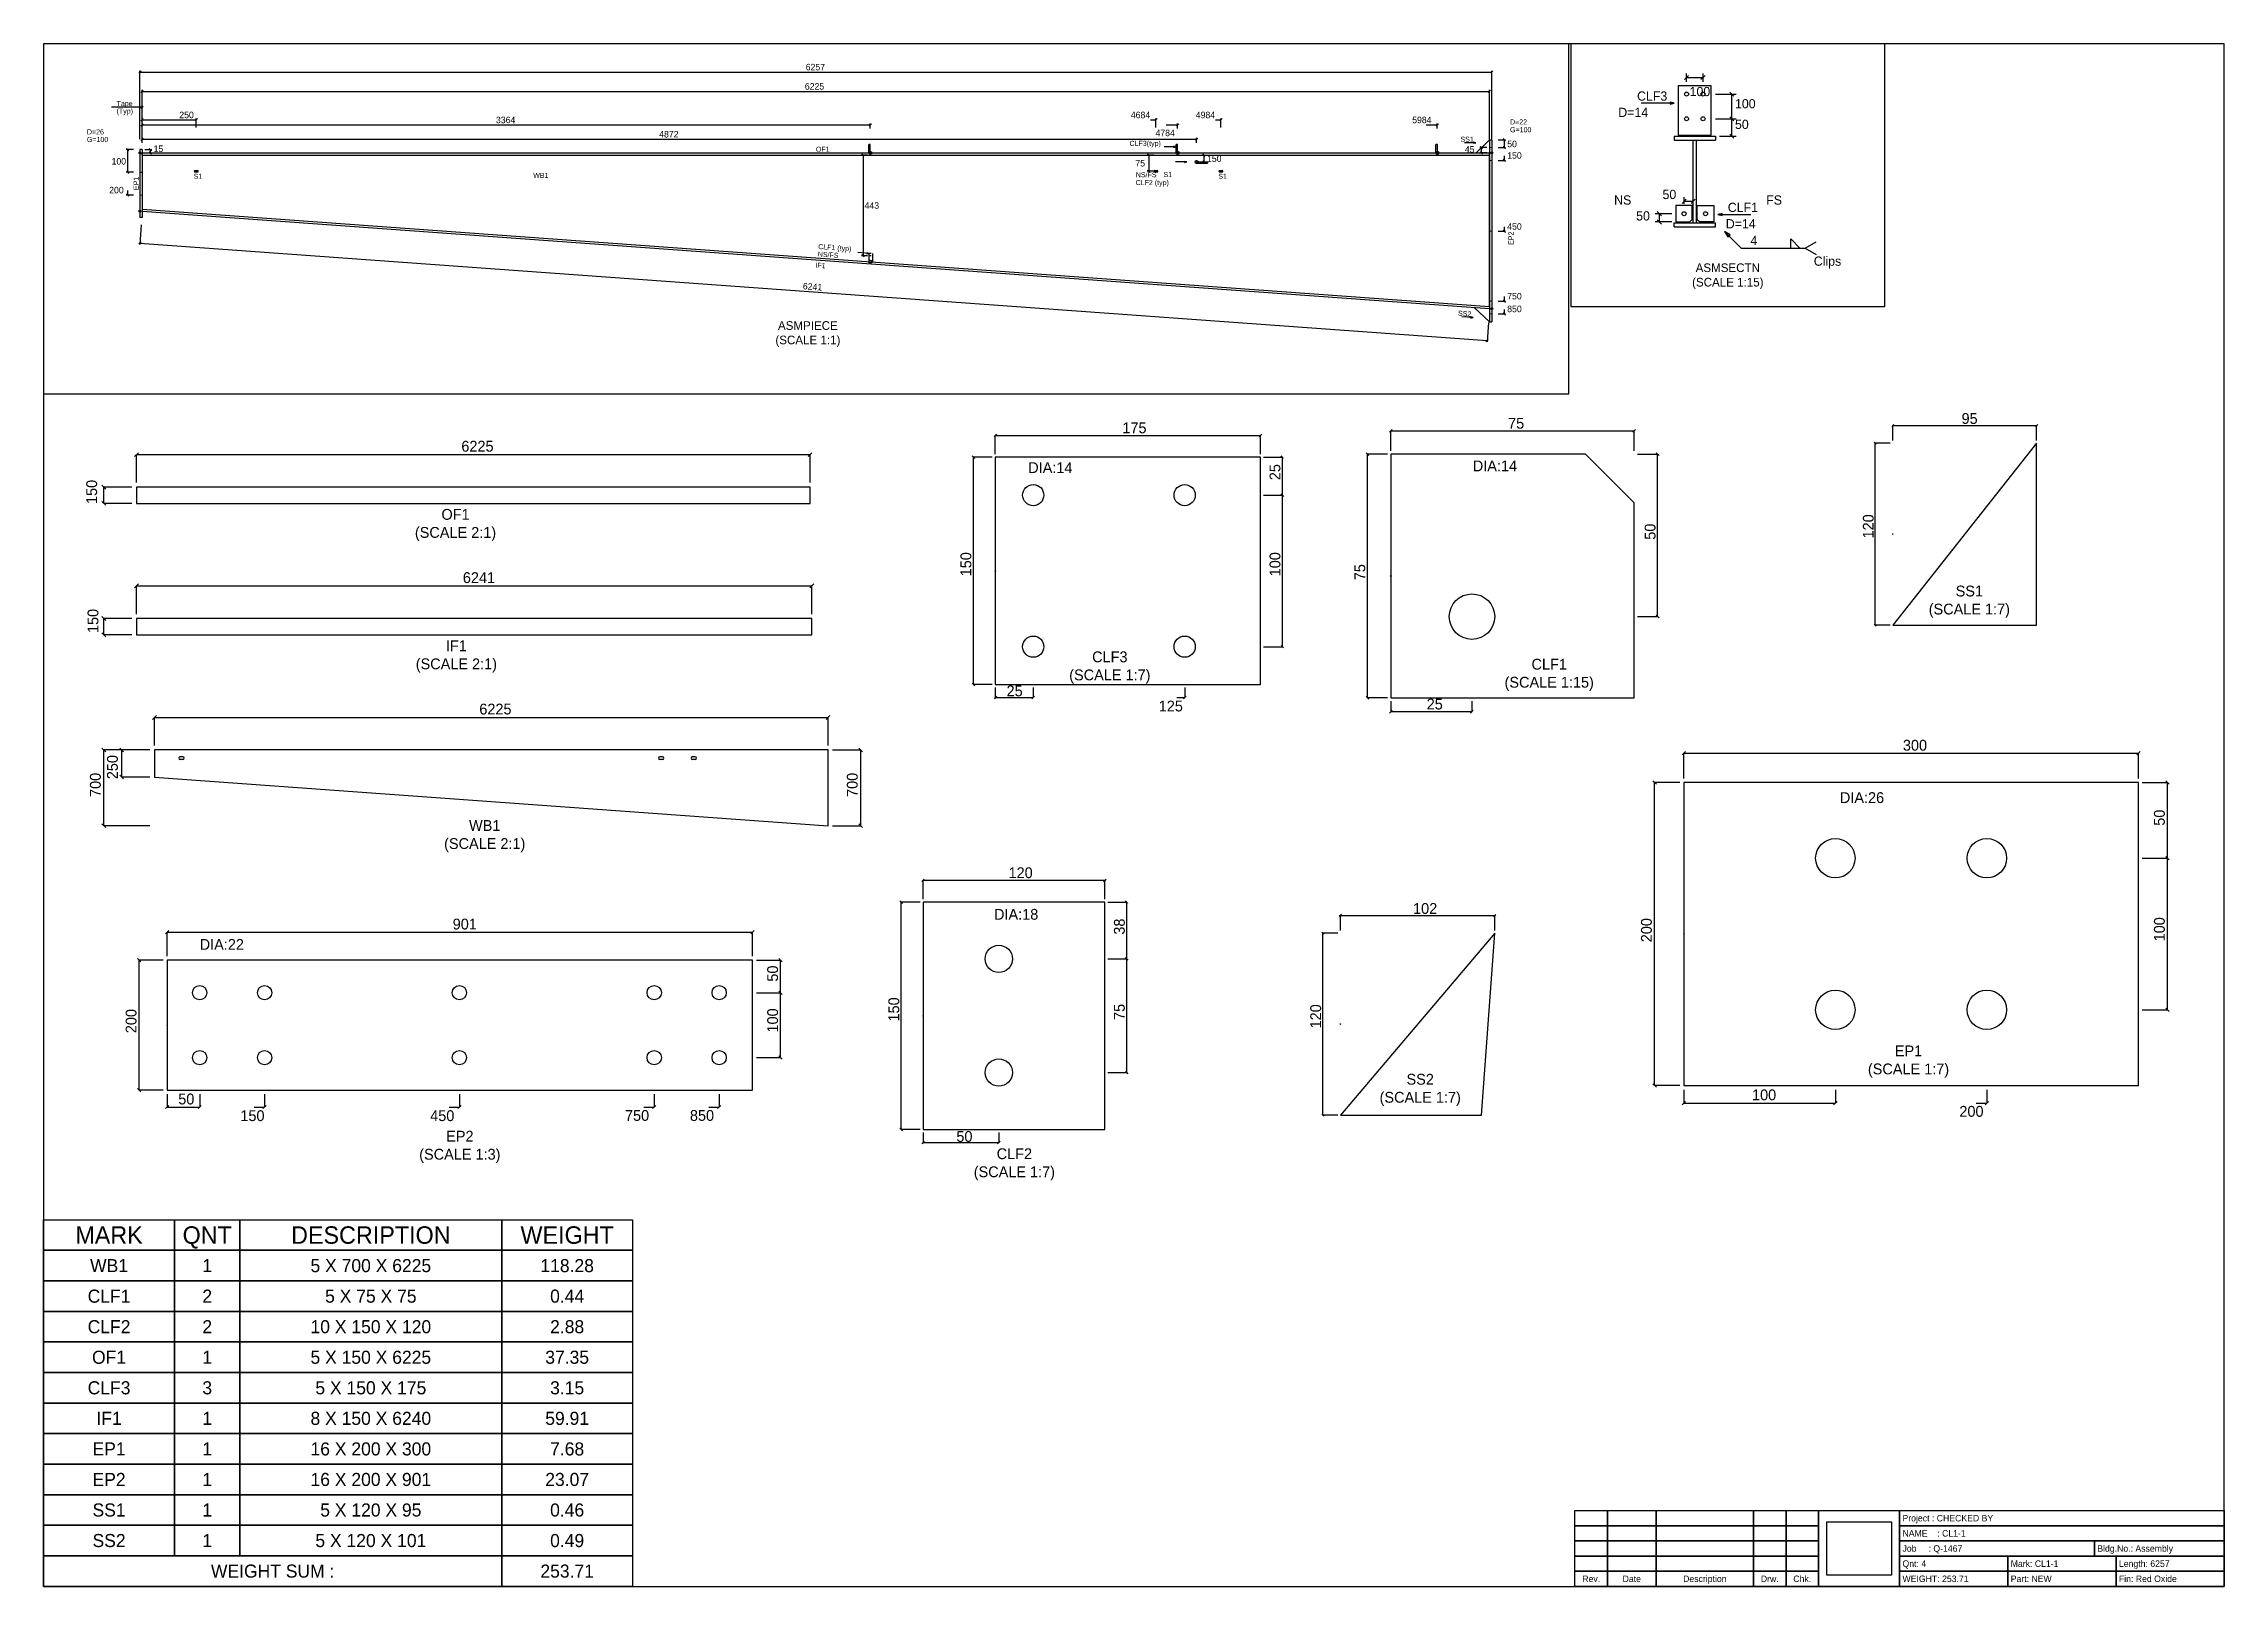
# Model space of a CAD drawing. Header units: metres. Extents: x 0 to 10075, y 0 to 7125.
import ezdxf
from ezdxf.enums import TextEntityAlignment as Align

# ---------------------------------------------------------------- set-up
doc = ezdxf.new("R2010")
doc.units = ezdxf.units.M
doc.linetypes.add('CONTIN', pattern=[0])
doc.linetypes.add('DASHED', pattern=[0])
for name, color, linetype in [('1', 7, 'CONTIN'), ('11', 7, 'CONTIN'), ('12', 3, 'CONTIN'), ('13', 3, 'CONTIN'), ('15', 6, 'CONTIN'), ('2', 7, 'CONTIN'), ('21', 7, 'CONTIN'), ('3', 1, 'CONTIN'), ('4', 1, 'CONTIN'), ('5', 7, 'CONTIN'), ('6', 6, 'CONTIN'), ('7', 3, 'DASHED'), ('9', 7, 'CONTIN')]:
    doc.layers.add(name, color=color, linetype=linetype)
doc.styles.add('SIMPLEX', font='txt')
picture_1 = doc.add_image_def('image1.png', size_in_pixel=(229, 276))

# ---------------------------------------------------------------- blocks, each defined once
blk = doc.blocks.new('PART_TABLE_BLOCK')
for points in [[(0, 840), (300, 840), (300, 770), (0, 770)], [(300, 840), (450, 840), (450, 770), (300, 770)], [(450, 840), (1050, 840), (1050, 770), (450, 770)], [(1050, 840), (1350, 840), (1350, 770), (1050, 770)], [(0, 770), (300, 770), (300, 700), (0, 700)], [(300, 770), (450, 770), (450, 700), (300, 700)], [(450, 770), (1050, 770), (1050, 700), (450, 700)], [(1050, 770), (1350, 770), (1350, 700), (1050, 700)], [(0, 700), (300, 700), (300, 630), (0, 630)], [(300, 700), (450, 700), (450, 630), (300, 630)], [(450, 700), (1050, 700), (1050, 630), (450, 630)], [(1050, 700), (1350, 700), (1350, 630), (1050, 630)], [(0, 630), (300, 630), (300, 560), (0, 560)], [(300, 630), (450, 630), (450, 560), (300, 560)], [(450, 630), (1050, 630), (1050, 560), (450, 560)], [(1050, 630), (1350, 630), (1350, 560), (1050, 560)], [(0, 560), (300, 560), (300, 490), (0, 490)], [(300, 560), (450, 560), (450, 490), (300, 490)], [(450, 560), (1050, 560), (1050, 490), (450, 490)], [(1050, 560), (1350, 560), (1350, 490), (1050, 490)], [(0, 490), (300, 490), (300, 420), (0, 420)], [(300, 490), (450, 490), (450, 420), (300, 420)], [(450, 490), (1050, 490), (1050, 420), (450, 420)], [(1050, 490), (1350, 490), (1350, 420), (1050, 420)], [(0, 420), (300, 420), (300, 350), (0, 350)], [(300, 420), (450, 420), (450, 350), (300, 350)], [(450, 420), (1050, 420), (1050, 350), (450, 350)], [(1050, 420), (1350, 420), (1350, 350), (1050, 350)], [(0, 350), (300, 350), (300, 280), (0, 280)], [(300, 350), (450, 350), (450, 280), (300, 280)], [(450, 350), (1050, 350), (1050, 280), (450, 280)], [(1050, 350), (1350, 350), (1350, 280), (1050, 280)], [(0, 280), (300, 280), (300, 210), (0, 210)], [(300, 280), (450, 280), (450, 210), (300, 210)], [(450, 280), (1050, 280), (1050, 210), (450, 210)], [(1050, 280), (1350, 280), (1350, 210), (1050, 210)], [(0, 210), (300, 210), (300, 140), (0, 140)], [(300, 210), (450, 210), (450, 140), (300, 140)], [(450, 210), (1050, 210), (1050, 140), (450, 140)], [(1050, 210), (1350, 210), (1350, 140), (1050, 140)], [(0, 140), (300, 140), (300, 70), (0, 70)], [(300, 140), (450, 140), (450, 70), (300, 70)], [(450, 140), (1050, 140), (1050, 70), (450, 70)], [(1050, 140), (1350, 140), (1350, 70), (1050, 70)], [(0, 70), (1050, 70), (1050, 0), (0, 0)], [(1050, 70), (1350, 70), (1350, 0), (1050, 0)]]:
    blk.add_lwpolyline(points, close=True)
for s, height, p in [('MARK', 40, (150, 805)), ('QNT', 40, (375, 805)), ('DESCRIPTION', 40, (750, 805)), ('WEIGHT', 40, (1200, 805)), ('WB1', 30, (150, 735)), ('1', 30, (375, 735)), ('5 X 700 X 6225', 30, (750, 735)), ('118.28', 30, (1200, 735)), ('CLF1', 30, (150, 665)), ('2', 30, (375, 665)), ('5 X 75 X 75', 30, (750, 665)), ('0.44', 30, (1200, 665)), ('CLF2', 30, (150, 595)), ('2', 30, (375, 595)), ('10 X 150 X 120', 30, (750, 595)), ('2.88', 30, (1200, 595)), ('OF1', 30, (150, 525)), ('1', 30, (375, 525)), ('5 X 150 X 6225', 30, (750, 525)), ('37.35', 30, (1200, 525)), ('CLF3', 30, (150, 455)), ('3', 30, (375, 455)), ('5 X 150 X 175', 30, (750, 455)), ('3.15', 30, (1200, 455)), ('IF1', 30, (150, 385)), ('1', 30, (375, 385)), ('8 X 150 X 6240', 30, (750, 385)), ('59.91', 30, (1200, 385)), ('EP1', 30, (150, 315)), ('1', 30, (375, 315)), ('16 X 200 X 300', 30, (750, 315)), ('7.68', 30, (1200, 315)), ('EP2', 30, (150, 245)), ('1', 30, (375, 245)), ('16 X 200 X 901', 30, (750, 245)), ('23.07', 30, (1200, 245)), ('SS1', 30, (150, 175)), ('1', 30, (375, 175)), ('5 X 120 X 95', 30, (750, 175)), ('0.46', 30, (1200, 175)), ('SS2', 30, (150, 105)), ('1', 30, (375, 105)), ('5 X 120 X 101', 30, (750, 105)), ('0.49', 30, (1200, 105)), ('WEIGHT SUM :', 30, (525, 35)), ('253.71', 30, (1200, 35))]:
    blk.add_text(s, height=height).set_placement(p, align=Align.MIDDLE_CENTER)
blk = doc.blocks.new('Title_Block')
for points in [[(-3000, 350), (-2850, 350), (-2850, 280), (-3000, 280)], [(-2850, 350), (-2625, 350), (-2625, 280), (-2850, 280)], [(-2625, 350), (-2175, 350), (-2175, 280), (-2625, 280)], [(-2175, 350), (-2025, 350), (-2025, 280), (-2175, 280)], [(-2025, 350), (-1875, 350), (-1875, 280), (-2025, 280)], [(-1875, 350), (-1500, 350), (-1500, 0), (-1875, 0)], [(-1500, 350), (0, 350), (0, 280), (-1500, 280)], [(-3000, 280), (-2850, 280), (-2850, 210), (-3000, 210)], [(-3000, 210), (-2850, 210), (-2850, 140), (-3000, 140)], [(-2850, 280), (-2625, 280), (-2625, 210), (-2850, 210)], [(-2850, 210), (-2625, 210), (-2625, 140), (-2850, 140)], [(-2625, 280), (-2175, 280), (-2175, 210), (-2625, 210)], [(-2625, 210), (-2175, 210), (-2175, 140), (-2625, 140)], [(-2175, 280), (-2025, 280), (-2025, 210), (-2175, 210)], [(-2175, 210), (-2025, 210), (-2025, 140), (-2175, 140)], [(-2025, 280), (-1875, 280), (-1875, 210), (-2025, 210)], [(-2025, 210), (-1875, 210), (-1875, 140), (-2025, 140)], [(-1500, 280), (0, 280), (0, 210), (-1500, 210)], [(-1500, 210), (-600, 210), (-600, 140), (-1500, 140)], [(-600, 210), (0, 210), (0, 140), (-600, 140)], [(-3000, 140), (-2850, 140), (-2850, 70), (-3000, 70)], [(-2850, 140), (-2625, 140), (-2625, 70), (-2850, 70)], [(-2625, 140), (-2175, 140), (-2175, 70), (-2625, 70)], [(-2175, 140), (-2025, 140), (-2025, 70), (-2175, 70)], [(-2025, 140), (-1875, 140), (-1875, 70), (-2025, 70)], [(-1500, 140), (-1000, 140), (-1000, 70), (-1500, 70)], [(-1000, 140), (-500, 140), (-500, 70), (-1000, 70)], [(-500, 140), (0, 140), (0, 70), (-500, 70)], [(-3000, 70), (-2850, 70), (-2850, 0), (-3000, 0)], [(-2850, 70), (-2625, 70), (-2625, 0), (-2850, 0)], [(-2625, 70), (-2175, 70), (-2175, 0), (-2625, 0)], [(-2175, 70), (-2025, 70), (-2025, 0), (-2175, 0)], [(-2025, 70), (-1875, 70), (-1875, 0), (-2025, 0)], [(-1500, 70), (-1000, 70), (-1000, 0), (-1500, 0)], [(-1000, 70), (-500, 70), (-500, 0), (-1000, 0)], [(-500, 70), (0, 70), (0, 0), (-500, 0)]]:
    blk.add_lwpolyline(points, close=True)
for s, p in [(' Project : CHECKED BY', (-1498, 315)), (' NAME    : CL1-1', (-1498, 245)), (' Job     : Q-1467', (-1498, 175)), (' Qnt: 4', (-1498, 105)), (' Mark: CL1-1', (-998, 105)), (' Bldg.No.: Assembly', (-598, 175)), (' Length: 6257', (-498, 105)), (' WEIGHT: 253.71', (-1498, 35)), (' Part: NEW', (-998, 35)), (' Fin: Red Oxide', (-498, 35))]:
    blk.add_text(s, height=30).set_placement(p, align=Align.MIDDLE_LEFT)
for s, p in [('Rev.', (-2925, 35)), ('Date', (-2737.5, 35)), ('Description', (-2400, 35)), ('Drw.', (-2100, 35)), ('Chk.', (-1950, 35))]:
    blk.add_text(s, height=30).set_placement(p, align=Align.MIDDLE_CENTER)
image = blk.add_image(picture_1, insert=(-1837.1, 52.5), size_in_units=(299.2, 245))
blk = doc.blocks.new('SLOTTD')
at = {"layer": '6'}
for p, q in [((-25.4, 12.7), (25.4, 12.7)), ((-25.4, -12.7), (25.4, -12.7))]:
    blk.add_line(p, q, dxfattribs=at)
for centre, start, end in [((-25.4, 0), 90, 270), ((25.4, 0), 270, 90)]:
    blk.add_arc(centre, 12.7, start, end, dxfattribs=at)
blk = doc.blocks.new('ARROW')
at = {"layer": '2'}
blk.add_line((-0.635, -0.635), (0.635, 0.635), dxfattribs=at)
blk = doc.blocks.new('FLGHOL')
at = {"layer": '6'}
blk.add_solid([(-6.35, 0), (6.35, 0), (-6.35, 25.4), (6.35, 25.4)], dxfattribs=at)
blk = doc.blocks.new('WEBCLP2')
at = {"layer": '13'}
for p, q in [((-12.7, 0), (-12.7, 203.2)), ((-12.7, 203.2), (12.7, 203.2)), ((-12.7, 0), (12.7, 0)), ((12.7, 0), (12.7, 203.2))]:
    blk.add_line(p, q, dxfattribs=at)
at = {"layer": '6'}
for points in [[(-12.7, 144.78), (12.7, 144.78), (-12.7, 160.02), (12.7, 160.02)], [(-12.7, 43.18), (12.7, 43.18), (-12.7, 58.42), (12.7, 58.42)]]:
    blk.add_solid(points, dxfattribs=at)
blk = doc.blocks.new('ARROWP')
for p, q in [((0, 0), (-1.27, 0.317)), ((-1.27, 0.317), (-1.27, -0.317)), ((-1.27, -0.317), (0, 0))]:
    blk.add_line(p, q)
blk = doc.blocks.new('GRTCLPB')
at = {"layer": '13'}
for p, q in [((-12.7, 0), (-12.7, 152.4)), ((-12.7, 152.4), (12.7, 152.4)), ((-12.7, 0), (12.7, 0)), ((12.7, 0), (12.7, 152.4))]:
    blk.add_line(p, q, dxfattribs=at)
at = {"layer": '6'}
for points in [[(-12.7, 119.38), (12.7, 119.38), (-12.7, 134.62), (12.7, 134.62)], [(-12.7, 68.58), (12.7, 68.58), (-12.7, 83.82), (12.7, 83.82)]]:
    blk.add_solid(points, dxfattribs=at)
blk = doc.blocks.new('BRCCLP')
at = {"layer": '1'}
blk.add_solid([(-12.7, 68.58), (12.7, 68.58), (-12.7, 83.82), (12.7, 83.82)], dxfattribs=at)
at = {"layer": '2'}
for p in [(-12.7, 101.6), (12.7, 0)]:
    blk.add_line(p, (12.7, 101.6), dxfattribs=at)
blk = doc.blocks.new('CIRCLE')
at = {"layer": '1'}
blk.add_circle((0, 0), 10.2, dxfattribs=at)
blk = doc.blocks.new('FLAT_ASMPIECE')
at = {"layer": '1'}
for p, q in [((455, 1103), (455, 1113)), ((455, 1113), (6680, 1113)), ((6680, 1103), (6680, 1113)), ((455, 1103), (455, 853)), ((455, 1103), (6680, 1103)), ((6680, 403), (6680, 1103)), ((456, 853), (455, 844)), ((455, 844), (6680, 394)), ((456, 853), (6680, 403)), ((3829, 648), (3829, 609)), ((6680, 403), (6680, 394))]:
    blk.add_line(p, q, dxfattribs=at)
at = {"layer": '12'}
for p, q in [((455, 1128), (445, 1128)), ((445, 1128), (445, 814)), ((455, 1128), (455, 814)), ((6680, 1173), (6691, 1173)), ((6680, 1173), (6680, 333)), ((6691, 1173), (6691, 333)), ((455, 814), (445, 814)), ((6680, 333), (6691, 333))]:
    blk.add_line(p, q, dxfattribs=at)
at = {"layer": '15'}
for centre in [(3819, 1113), (5239, 1113), (6439, 1113), (5327, 1071), (3819, 610)]:
    blk.add_circle(centre, 7.09, dxfattribs=at)
at = {"layer": '2'}
for p, q in [((445, 1176), (445, 1492)), ((445, 1486), (6691, 1486)), ((6691, 1176), (6691, 1492)), ((455, 1176), (455, 1404)), ((455, 1397), (6680, 1397)), ((6680, 1176), (6680, 1404)), ((455, 1230), (455, 1272)), ((455, 1266), (705, 1266)), ((455, 1226), (455, 1249)), ((455, 1242), (3819, 1242)), ((705, 1230), (705, 1272)), ((3819, 1226), (3819, 1249)), ((5114, 1266), (5139, 1266)), ((5139, 1230), (5139, 1272)), ((5187, 1242), (5239, 1242)), ((5239, 1226), (5239, 1249)), ((5414, 1266), (5439, 1266)), ((5439, 1230), (5439, 1272)), ((6387, 1242), (6439, 1242)), ((6439, 1226), (6439, 1249)), ((415, 1128), (381, 1128)), ((388, 1128), (388, 1023)), ((455, 1160), (455, 1182)), ((455, 1176), (5327, 1176)), ((468, 1128), (500, 1128)), ((468, 1113), (500, 1113)), ((493, 1128), (493, 1113)), ((5327, 1160), (5327, 1182)), ((6668, 1137), (6636, 1137)), ((6668, 1113), (6636, 1113)), ((6642, 1137), (6642, 1113)), ((6720, 1173), (6754, 1173)), ((6720, 1137), (6754, 1137)), ((6748, 1173), (6748, 1137)), ((415, 1023), (381, 1023)), ((3807, 1103), (3779, 1103)), ((3786, 1103), (3786, 638)), ((5127, 1103), (5099, 1103)), ((5127, 1028), (5099, 1028)), ((5106, 1103), (5106, 1028)), ((5339, 1103), (5367, 1103)), ((5339, 1071), (5367, 1071)), ((5361, 1103), (5361, 1071)), ((6720, 1078), (6754, 1078)), ((6748, 1099), (6748, 1078)), ((415, 918), (381, 918)), ((388, 939), (388, 918)), ((6720, 751), (6754, 751)), ((6748, 772), (6748, 751)), ((445, 696), (6669, 246)), ((3807, 638), (3779, 638)), ((6720, 428), (6754, 428)), ((6748, 449), (6748, 428)), ((6675, 330), (6669, 240)), ((6720, 369), (6754, 369)), ((6748, 390), (6748, 369))]:
    blk.add_line(p, q, dxfattribs=at)
at = {"layer": '3'}
for p, q in [((455, 1324), (313, 1324)), ((455, 1176), (455, 1387)), ((5230, 1141), (5177, 1141)), ((6617, 1160), (6564, 1160)), ((5282, 1071), (5230, 1071)), ((451, 780), (444, 690)), ((3814, 648), (3761, 652)), ((6605, 352), (6552, 355))]:
    blk.add_line(p, q, dxfattribs=at)
at = {"layer": '9'}
for p, q in [((6619, 1113), (6680, 1173)), ((6610, 399), (6680, 333))]:
    blk.add_line(p, q, dxfattribs=at)
at = {"layer": '1', "xscale": -0.249, "yscale": 0.249, "zscale": 0.249}
for p in [(3816, 1113), (5236, 1113), (6436, 1113)]:
    blk.add_blockref('GRTCLPB', p, dxfattribs=at)
at = {"layer": '1', "xscale": 0.249, "yscale": 0.249, "zscale": 0.249, "rotation": 270}
blk.add_blockref('WEBCLP2', (5327, 1068), dxfattribs=at)
at = {"layer": '15', "xscale": 0.415, "yscale": 0.415, "zscale": 0.415}
for p in [(445, 1113), (6691, 1113), (445, 844), (6691, 393)]:
    blk.add_blockref('CIRCLE', p, dxfattribs=at)
at = {"layer": '2', "xscale": 8.305, "yscale": 8.305, "zscale": 8.305}
for p, rotation in [((445, 1486), 180), ((455, 1397), 180), ((455, 1266), 180), ((455, 1242), 180), ((388, 1128), 90), ((455, 1176), 180), ((493, 1128), 90), ((493, 1113), 270), ((3786, 1103), 90), ((5106, 1103), 90), ((5361, 1103), 90), ((6642, 1137), 90), ((6642, 1113), 270), ((6748, 1173), 90), ((6748, 1137), 270), ((388, 1023), 270), ((5106, 1028), 270), ((5361, 1071), 270), ((6748, 1078), 270), ((388, 918), 270), ((6748, 751), 270), ((3786, 638), 270), ((6748, 428), 270), ((6748, 369), 270), ((6669, 246), 355.865)]:
    blk.add_blockref('ARROW', p, dxfattribs=dict(at, rotation=rotation))
for p in [(6691, 1486), (6680, 1397), (705, 1266), (3819, 1242), (5139, 1266), (5239, 1242), (5439, 1266), (6439, 1242), (5327, 1176)]:
    blk.add_blockref('ARROW', p, dxfattribs=at)
at = {"layer": '3', "xscale": 8.305, "yscale": 8.305, "zscale": 8.305}
for name, p in [('ARROW', (455, 1324)), ('ARROWP', (5230, 1141)), ('ARROWP', (6617, 1160)), ('ARROWP', (5282, 1071))]:
    blk.add_blockref(name, p, dxfattribs=at)
for name, p, rotation in [('ARROW', (445, 696), 175.865), ('ARROWP', (3814, 648), 355.865), ('ARROWP', (6605, 352), 355.865)]:
    blk.add_blockref(name, p, dxfattribs=dict(at, rotation=rotation))
at = {"layer": '6', "xscale": 0.374, "yscale": 0.415, "zscale": 0.415, "rotation": 270}
for p in [(6680, 1137), (445, 1023), (6680, 1078), (445, 918), (6680, 751), (6680, 428), (6680, 369)]:
    blk.add_blockref('FLGHOL', p, dxfattribs=at)
at = {"layer": '6', "xscale": 0.249, "yscale": 0.249, "zscale": 0.249}
for p in [(705, 1028), (5139, 1028), (5439, 1028)]:
    blk.add_blockref('SLOTTD', p, dxfattribs=at)
at = {"layer": '7', "xscale": -0.374, "yscale": 0.374, "zscale": 0.374}
blk.add_blockref('BRCCLP', (3819, 610), dxfattribs=at)
at = {"insert": (3531, 276), "char_height": 40, "attachment_point": 5}
blk.add_mtext('ASMPIECE\\P(SCALE 1:1)', dxfattribs=at)
at = {"layer": '11', "style": 'SIMPLEX'}
for s, p in [('6257', (3521, 1494)), ('6225', (3517, 1405)), ('250', (627, 1273)), ('3364', (2090, 1250)), ('4872', (2844, 1184)), ('4684', (5023, 1273)), ('4784', (5137, 1190)), ('4984', (5323, 1273)), ('5984', (6323, 1250)), ('15', (508, 1117)), ('45', (6566, 1114)), ('50', (6762, 1139)), ('150', (6762, 1086)), ('100', (314, 1059)), ('75', (5044, 1050)), ('150', (5375, 1071)), ('200', (303, 926)), ('443', (3793, 855)), ('450', (6762, 758)), ('750', (6762, 436)), ('850', (6762, 377))]:
    blk.add_text(s, height=30, dxfattribs=at).set_placement(p)
blk.add_text('6241', height=30, rotation=355.865, dxfattribs=at).set_placement((3507, 483))
at = {"layer": '21', "style": 'SIMPLEX'}
for s, p in [('D=26', (200, 1198)), ('G=100', (6775, 1208)), ('D=22', (6775, 1244)), ('G=100', (200, 1163))]:
    blk.add_text(s, height=23.6, dxfattribs=at).set_placement(p)
at = {"layer": '3', "style": 'SIMPLEX'}
for s, p in [('Tape', (337, 1329)), ('(Typ)', (337, 1294)), ('OF1', (3568, 1118)), ('CLF3(typ)', (5017, 1145)), ('SS1', (6546, 1164)), ('S1', (693, 993)), ('WB1', (2262, 997)), ('NS/FS', (5046, 1000)), ('S1', (5174, 1001)), ('S1', (5427, 993)), ('CLF2 (typ)', (5045, 964))]:
    blk.add_text(s, height=23.6, dxfattribs=at).set_placement(p)
for s, rotation, p in [('EP1', 90, (439, 941)), ('EP2', 90, (6791, 688)), ('IF1', 355.865, (3565, 583)), ('NS/FS', 355.865, (3576, 634)), ('CLF1 (typ)', 355.865, (3578, 669)), ('SS2', 355.865, (6534, 361))]:
    blk.add_text(s, height=23.6, rotation=rotation, dxfattribs=at).set_placement(p)
blk = doc.blocks.new('FLAT_ASMSECTN')
at = {"layer": '1'}
for p, q in [((477.365, 787.11), (667.865, 787.11)), ((477.365, 787.11), (477.365, 768.06)), ((477.365, 768.06), (667.865, 768.06)), ((564.995, 387.06), (564.995, 768.06)), ((580.235, 387.06), (580.235, 768.06)), ((667.865, 787.11), (667.865, 768.06)), ((477.365, 368.01), (477.365, 387.06)), ((477.365, 387.06), (667.865, 387.06)), ((477.365, 368.01), (667.865, 368.01)), ((667.865, 368.01), (667.865, 387.06))]:
    blk.add_line(p, q, dxfattribs=at)
at = {"layer": '13'}
for p, q in [((648.815, 1019.52), (496.415, 1019.52)), ((496.415, 1019.52), (496.415, 790.92)), ((648.815, 790.92), (648.815, 1019.52)), ((496.415, 790.92), (648.815, 790.92)), ((561.185, 467.07), (484.985, 467.07)), ((484.985, 467.07), (484.985, 390.87)), ((561.185, 402.3), (561.185, 467.07)), ((584.045, 467.07), (660.245, 467.07)), ((584.045, 402.3), (584.045, 467.07)), ((660.245, 467.07), (660.245, 390.87)), ((484.985, 390.87), (549.755, 390.87)), ((561.185, 402.3), (549.755, 390.87)), ((584.045, 402.3), (595.475, 390.87)), ((660.245, 390.87), (595.475, 390.87))]:
    blk.add_line(p, q, dxfattribs=at)
at = {"layer": '3'}
for p, q in [((534.515, 1038.57), (534.515, 1076.67)), ((534.515, 1057.62), (610.715, 1057.62)), ((610.715, 1038.57), (610.715, 1076.67)), ((477.365, 939.51), (324.965, 939.51)), ((667.865, 981.42), (763.115, 981.42)), ((744.065, 787.11), (744.065, 981.42)), ((667.865, 867.12), (763.115, 867.12)), ((686.915, 787.11), (763.115, 787.11)), ((523.085, 474.69), (523.085, 505.17)), ((564.995, 486.12), (564.995, 505.17)), ((465.935, 428.97), (389.735, 428.97)), ((408.785, 390.87), (408.785, 428.97)), ((523.085, 486.12), (564.995, 486.12)), ((679.295, 425.16), (831.695, 425.16)), ((465.935, 390.87), (389.735, 390.87))]:
    blk.add_line(p, q, dxfattribs=at)
at = {"layer": '4'}
for p, q in [((710.54, 346.68), (787.34, 269.865)), ((1015.64, 312.54), (1058.315, 269.865)), ((1015.64, 269.865), (1015.64, 312.54)), ((787.34, 269.865), (1068.98, 269.865)), ((1068.98, 269.865), (1081.79, 269.865)), ((1081.79, 269.865), (1132.985, 299.73)), ((1081.79, 269.865), (1132.985, 240))]:
    blk.add_line(p, q, dxfattribs=at)
at = {"layer": '1', "xscale": 15, "yscale": 15, "zscale": 15}
for p, rotation in [((534.515, 1057.62), 180), ((744.065, 981.42), 90), ((744.065, 867.12), 270), ((744.065, 867.12), 90), ((744.065, 787.11), 270), ((408.785, 428.97), 270), ((564.995, 486.12), 180), ((408.785, 390.87), 90)]:
    blk.add_blockref('ARROW', p, dxfattribs=dict(at, rotation=rotation))
at = {"layer": '1'}
for name, p, xscale, yscale, zscale in [('ARROW', (610.715, 1057.62), 15, 15, 15), ('CIRCLE', (534.515, 981.42), 0.9, 0.9, 0.9), ('CIRCLE', (610.715, 981.42), 0.9, 0.9, 0.9), ('CIRCLE', (534.515, 867.12), 0.9, 0.9, 0.9), ('CIRCLE', (610.715, 867.12), 0.9, 0.9, 0.9), ('ARROW', (523.085, 486.12), 15, 15, 15), ('CIRCLE', (523.085, 428.97), 0.9, 0.9, 0.9), ('CIRCLE', (622.145, 428.97), 0.9, 0.9, 0.9)]:
    blk.add_blockref(name, p, dxfattribs=dict(at, xscale=xscale, yscale=yscale, zscale=zscale))
at = {"layer": '3', "xscale": 15, "yscale": 15, "zscale": 15}
blk.add_blockref('ARROWP', (477.365, 939.51), dxfattribs=at)
at = {"layer": '3', "xscale": 15, "yscale": 15, "zscale": 15, "rotation": 180}
blk.add_blockref('ARROWP', (679.295, 425.16), dxfattribs=at)
at = {"layer": '4', "xscale": 22.5, "yscale": 22.5, "zscale": 22.5, "rotation": 135}
blk.add_blockref('ARROWP', (710.54, 346.68), dxfattribs=at)
at = {"insert": (725.172, 140), "char_height": 40, "attachment_point": 5}
blk.add_mtext('ASMSECTN\\P(SCALE 1:15)', dxfattribs=at)
at = {"layer": '1', "style": 'SIMPLEX'}
for s, p in [('CLF3', (305.915, 950.94)), ('CLF1', (725.015, 436.59))]:
    blk.add_text(s, height=42.675, dxfattribs=at).set_placement(p)
at = {"layer": '21', "style": 'SIMPLEX'}
for p in [(219.05, 875.505), (715.865, 361.155)]:
    blk.add_text('D=14', height=42.675, dxfattribs=at).set_placement(p)
at = {"layer": '3', "style": 'SIMPLEX'}
for s, p in [('100', (548.735, 971.84)), ('100', (758.285, 915.63)), ('50', (758.285, 820.38)), ('NS', (200, 470.88)), ('50', (423.515, 496.53)), ('FS', (902.555, 470.88)), ('50', (301.595, 397.47))]:
    blk.add_text(s, height=42.675, dxfattribs=at).set_placement(p)
at = {"layer": '4', "style": 'SIMPLEX'}
blk.add_text('Clips', height=42.675, dxfattribs=at).set_placement((1122.32, 188.535))
at = {"layer": '5', "style": 'SIMPLEX'}
blk.add_text('4', height=42.675, dxfattribs=at).set_placement((830.015, 284.085))
blk = doc.blocks.new('11')
at = {"layer": '3', "linetype": 'Continuous'}
for p, q in [((429, 5077), (429, 5002)), ((3541, 5077), (429, 5077)), ((3541, 5002), (3541, 5077)), ((429, 5002), (3541, 5002))]:
    blk.add_line(p, q, dxfattribs=at)
at = {"layer": '5', "linetype": 'Continuous'}
blk.add_line((429, 5039), (429, 5039), dxfattribs=at)
blk.add_line((429, 5039), (429, 5039), dxfattribs=at)
blk.add_circle((429, 5039), 0.05, dxfattribs=at)
at = {"layer": '6', "linetype": 'Continuous'}
for p, q in [((429, 5098), (429, 5227)), ((429, 5227), (3541, 5227)), ((3541, 5098), (3541, 5227)), ((408, 5077), (278, 5077)), ((278, 5002), (278, 5077)), ((408, 5002), (278, 5002))]:
    blk.add_line(p, q, dxfattribs=at)
at = {"layer": '6', "xscale": 13.8334515, "yscale": 13.8334515, "zscale": 27.666903}
for p, rotation in [((429, 5227), 180), ((278, 5077), 90), ((278, 5002), 270)]:
    blk.add_blockref('ARROW', p, dxfattribs=dict(at, rotation=rotation))
blk.add_blockref('ARROW', (3541, 5227), dxfattribs=at)
at = {"insert": (1903, 4902), "char_height": 50, "attachment_point": 5}
blk.add_mtext('OF1\\P(SCALE 2:1)', dxfattribs=at)
at = {"layer": '5'}
blk.add_text('ZERO', height=0.0075, dxfattribs=at).set_placement((429, 4999))
at = {"layer": '6'}
blk.add_text('6225', height=50, dxfattribs=at).set_placement((1930, 5241))
blk.add_text('150', height=50, rotation=90, dxfattribs=at).set_placement((247, 4999))
blk = doc.blocks.new('22')
at = {"layer": '3', "linetype": 'Continuous'}
for p, q in [((429, 4470), (429, 4395)), ((3549, 4470), (429, 4470)), ((3549, 4395), (3549, 4470)), ((429, 4395), (3549, 4395))]:
    blk.add_line(p, q, dxfattribs=at)
at = {"layer": '5', "linetype": 'Continuous'}
blk.add_line((429, 4432), (429, 4432), dxfattribs=at)
blk.add_line((429, 4432), (429, 4432), dxfattribs=at)
blk.add_circle((429, 4432), 0.05, dxfattribs=at)
at = {"layer": '6', "linetype": 'Continuous'}
for p, q in [((429, 4491), (429, 4621)), ((429, 4621), (3549, 4621)), ((3549, 4491), (3549, 4621)), ((408, 4470), (278, 4470)), ((278, 4395), (278, 4470)), ((408, 4395), (278, 4395))]:
    blk.add_line(p, q, dxfattribs=at)
at = {"layer": '6', "xscale": 13.8682615, "yscale": 13.8682615, "zscale": 27.736523}
for p, rotation in [((429, 4621), 180), ((278, 4470), 90), ((278, 4395), 270)]:
    blk.add_blockref('ARROW', p, dxfattribs=dict(at, rotation=rotation))
blk.add_blockref('ARROW', (3549, 4621), dxfattribs=at)
at = {"insert": (1907, 4295), "char_height": 50, "attachment_point": 5}
blk.add_mtext('IF1\\P(SCALE 2:1)', dxfattribs=at)
at = {"layer": '5'}
blk.add_text('ZERO', height=0.0075, dxfattribs=at).set_placement((429, 4392))
at = {"layer": '6'}
blk.add_text('6241', height=50, dxfattribs=at).set_placement((1937, 4634))
blk.add_text('150', height=50, rotation=90, dxfattribs=at).set_placement((253, 4403))
blk = doc.blocks.new('333')
at = {"layer": '3', "linetype": 'Continuous'}
for p, q in [((512, 3863), (512, 3738)), ((3624, 3863), (512, 3863)), ((3624, 3513), (3624, 3863)), ((512, 3738), (3624, 3513))]:
    blk.add_line(p, q, dxfattribs=at)
at = {"layer": '4', "linetype": 'Continuous'}
for p, q in [((643, 3831), (630, 3831)), ((2860, 3831), (2847, 3831)), ((3010, 3831), (2997, 3831)), ((643, 3819), (630, 3819)), ((2860, 3819), (2847, 3819)), ((3010, 3819), (2997, 3819))]:
    blk.add_line(p, q, dxfattribs=at)
for centre, start, end in [((630, 3825), 90, 270), ((643, 3825), 270, 90), ((2847, 3825), 90, 270), ((2860, 3825), 270, 90), ((2997, 3825), 90, 270), ((3010, 3825), 270, 90)]:
    blk.add_arc(centre, 6, start, end, dxfattribs=at)
at = {"layer": '5', "linetype": 'Continuous'}
blk.add_line((512, 3863), (512, 3863), dxfattribs=at)
blk.add_line((512, 3863), (512, 3863), dxfattribs=at)
blk.add_circle((512, 3863), 0.05, dxfattribs=at)
at = {"layer": '6', "linetype": 'Continuous'}
for p, q in [((512, 3884), (512, 4013)), ((512, 4013), (3624, 4013)), ((3624, 3884), (3624, 4013)), ((491, 3863), (278, 3863)), ((278, 3513), (278, 3863)), ((491, 3863), (361, 3863)), ((361, 3738), (361, 3863)), ((3645, 3863), (3775, 3863)), ((3775, 3513), (3775, 3863)), ((491, 3738), (361, 3738)), ((491, 3513), (278, 3513)), ((3645, 3513), (3775, 3513))]:
    blk.add_line(p, q, dxfattribs=at)
at = {"layer": '6', "xscale": 13.8334515, "yscale": 13.8334515, "zscale": 27.666903}
for p, rotation in [((512, 4013), 180), ((278, 3863), 90), ((361, 3863), 90), ((3775, 3863), 90), ((361, 3738), 270), ((278, 3513), 270), ((3775, 3513), 270)]:
    blk.add_blockref('ARROW', p, dxfattribs=dict(at, rotation=rotation))
blk.add_blockref('ARROW', (3624, 4013), dxfattribs=at)
at = {"insert": (2038, 3465), "char_height": 50, "attachment_point": 5}
blk.add_mtext('WB1\\P(SCALE 2:1)', dxfattribs=at)
at = {"layer": '5'}
blk.add_text('ZERO', height=0.0075, dxfattribs=at).set_placement((512, 3663))
at = {"layer": '6'}
blk.add_text('6225', height=50, dxfattribs=at).set_placement((2013, 4027))
for s, p in [('250', (343, 3728)), ('700', (264, 3646)), ('700', (3761, 3646))]:
    blk.add_text(s, height=50, rotation=90, dxfattribs=at).set_placement(p)
blk = doc.blocks.new('555')
at = {"layer": '3', "linetype": 'Continuous'}
for p, q in [((571, 2892), (571, 2292)), ((3275, 2892), (571, 2892)), ((3275, 2292), (3275, 2892)), ((571, 2292), (3275, 2292))]:
    blk.add_line(p, q, dxfattribs=at)
at = {"layer": '4', "linetype": 'Continuous'}
for centre in [(721, 2742), (1021, 2742), (1921, 2742), (2821, 2742), (3121, 2742), (721, 2442), (1021, 2442), (1921, 2442), (2821, 2442), (3121, 2442)]:
    blk.add_circle(centre, 33, dxfattribs=at)
at = {"layer": '5', "linetype": 'Continuous'}
for p in [(571, 2592), (571, 2591)]:
    blk.add_line(p, (571, 2592), dxfattribs=at)
blk.add_circle((571, 2592), 0.3, dxfattribs=at)
at = {"layer": '6', "linetype": 'Continuous'}
for p, q in [((571, 2910), (571, 3022)), ((571, 3022), (3275, 3022)), ((3275, 2910), (3275, 3022)), ((553, 2892), (440, 2892)), ((441, 2292), (441, 2892)), ((3293, 2892), (3405, 2892)), ((3405, 2742), (3405, 2892)), ((3293, 2742), (3405, 2742)), ((3293, 2742), (3405, 2742)), ((3405, 2442), (3405, 2742)), ((3293, 2442), (3405, 2442)), ((553, 2292), (440, 2292)), ((571, 2274), (571, 2213)), ((721, 2274), (721, 2213)), ((1021, 2274), (1021, 2213)), ((1921, 2274), (1921, 2213)), ((2821, 2274), (2821, 2213)), ((3121, 2274), (3121, 2213)), ((571, 2214), (721, 2214)), ((973, 2214), (1021, 2214)), ((1873, 2214), (1921, 2214)), ((2773, 2214), (2821, 2214)), ((3073, 2214), (3121, 2214))]:
    blk.add_line(p, q, dxfattribs=at)
at = {"layer": '6', "xscale": 12.015426, "yscale": 12.015426, "zscale": 4.005142}
for p, rotation in [((571, 3022), 180), ((441, 2892), 90), ((3405, 2892), 90), ((3405, 2742), 270), ((3405, 2742), 90), ((3405, 2442), 270), ((441, 2292), 270), ((571, 2214), 180)]:
    blk.add_blockref('ARROW', p, dxfattribs=dict(at, rotation=rotation))
for p in [(3275, 3022), (721, 2214), (1021, 2214), (1921, 2214), (2821, 2214), (3121, 2214)]:
    blk.add_blockref('ARROW', p, dxfattribs=at)
at = {"insert": (1923, 2030), "char_height": 50, "attachment_point": 5}
blk.add_mtext('EP2\\P(SCALE 1:3)', dxfattribs=at)
at = {"layer": '5'}
blk.add_text('ZERO', height=0.045, dxfattribs=at).set_placement((571, 2392))
at = {"layer": '6'}
for s, p in [('901', (1890, 3034)), ('DIA:22', (721, 2940)), ('50', (622, 2226)), ('150', (909, 2149)), ('450', (1786, 2149)), ('750', (2686, 2150)), ('850', (2986, 2150))]:
    blk.add_text(s, height=50, dxfattribs=at).set_placement(p)
for s, p in [('50', (3393, 2793)), ('200', (429, 2555)), ('100', (3393, 2558))]:
    blk.add_text(s, height=50, rotation=90, dxfattribs=at).set_placement(p)
blk = doc.blocks.new('6666')
at = {"layer": '3', "linetype": 'Continuous'}
for p, q in [((4063, 3160), (4063, 2110)), ((4903, 3160), (4063, 3160)), ((4903, 2110), (4903, 3160)), ((4063, 2110), (4903, 2110))]:
    blk.add_line(p, q, dxfattribs=at)
at = {"layer": '4', "linetype": 'Continuous'}
for centre in [(4413, 2898), (4413, 2373)]:
    blk.add_circle(centre, 63, dxfattribs=at)
at = {"layer": '5', "linetype": 'Continuous'}
for p, q in [((4063, 2634), (4063, 2636)), ((4063, 2635), (4064, 2635))]:
    blk.add_line(p, q, dxfattribs=at)
blk.add_circle((4063, 2635), 0.7, dxfattribs=at)
at = {"layer": '6', "linetype": 'Continuous'}
for p, q in [((4063, 3174), (4063, 3262)), ((4063, 3261), (4903, 3261)), ((4903, 3174), (4903, 3262)), ((4049, 3160), (3962, 3160)), ((3962, 2110), (3962, 3160)), ((4917, 3160), (5005, 3160)), ((5004, 2898), (5004, 3160)), ((4917, 2898), (5005, 2898)), ((4917, 2898), (5005, 2898)), ((5004, 2373), (5004, 2898)), ((4917, 2373), (5005, 2373)), ((4049, 2110), (3962, 2110)), ((4063, 2096), (4063, 2049)), ((4063, 2050), (4413, 2050)), ((4413, 2096), (4413, 2049))]:
    blk.add_line(p, q, dxfattribs=at)
at = {"layer": '6', "xscale": 9.333331, "yscale": 9.333331, "zscale": 1.333333}
for p, rotation in [((4063, 3261), 180), ((3962, 3160), 90), ((5004, 3160), 90), ((5004, 2898), 270), ((5004, 2898), 90), ((5004, 2373), 270), ((3962, 2110), 270), ((4063, 2050), 180)]:
    blk.add_blockref('ARROW', p, dxfattribs=dict(at, rotation=rotation))
for p in [(4903, 3261), (4413, 2050)]:
    blk.add_blockref('ARROW', p, dxfattribs=at)
at = {"insert": (4485, 1949), "char_height": 50, "attachment_point": 5}
blk.add_mtext('CLF2\\P(SCALE 1:7)', dxfattribs=at)
at = {"layer": '5'}
blk.add_text('ZERO', height=0.105, dxfattribs=at).set_placement((4063, 2435))
at = {"layer": '6'}
for s, p in [('120', (4458, 3271)), ('DIA:18', (4391, 3079)), ('50', (4217, 2053))]:
    blk.add_text(s, height=50, dxfattribs=at).set_placement(p)
for s, p in [('38', (4995, 3010)), ('150', (3953, 2609)), ('75', (4995, 2616))]:
    blk.add_text(s, height=50, rotation=90, dxfattribs=at).set_placement(p)
blk = doc.blocks.new('666666')
at = {"layer": '3', "linetype": 'Continuous'}
for p, q in [((6998, 2987), (6285, 2147)), ((6937, 2147), (6998, 2987)), ((6285, 2147), (6937, 2147))]:
    blk.add_line(p, q, dxfattribs=at)
at = {"layer": '5', "linetype": 'Continuous'}
for p, q in [((6284, 2567), (6285, 2567)), ((6285, 2567), (6285, 2568))]:
    blk.add_line(p, q, dxfattribs=at)
blk.add_circle((6285, 2567), 0.7, dxfattribs=at)
at = {"layer": '6', "linetype": 'Continuous'}
for p, q in [((6285, 2999), (6285, 3069)), ((6285, 3068), (6998, 3068)), ((6998, 2999), (6998, 3069)), ((6274, 2987), (6204, 2987)), ((6204, 2147), (6204, 2987)), ((6274, 2147), (6204, 2147))]:
    blk.add_line(p, q, dxfattribs=at)
at = {"layer": '6', "xscale": 7.466668999999999, "yscale": 7.466668999999999, "zscale": 1.066667}
for p, rotation in [((6285, 3068), 180), ((6204, 2987), 90), ((6204, 2147), 270)]:
    blk.add_blockref('ARROW', p, dxfattribs=dict(at, rotation=rotation))
blk.add_blockref('ARROW', (6998, 3068), dxfattribs=at)
at = {"insert": (6654, 2263), "char_height": 50, "attachment_point": 5}
blk.add_mtext('SS2\\P(SCALE 1:7)', dxfattribs=at)
at = {"layer": '5'}
blk.add_text('ZERO', height=0.105, dxfattribs=at).set_placement((6285, 2367))
at = {"layer": '6'}
blk.add_text('102', height=50, dxfattribs=at).set_placement((6621, 3076))
blk.add_text('120', height=50, rotation=90, dxfattribs=at).set_placement((6196, 2547))
blk = doc.blocks.new('9999')
at = {"layer": '3', "linetype": 'Continuous'}
for p, q in [((7578, 3713), (7578, 2313)), ((9678, 3713), (7578, 3713)), ((9678, 2313), (9678, 3713)), ((7578, 2313), (9678, 2313))]:
    blk.add_line(p, q, dxfattribs=at)
at = {"layer": '4', "linetype": 'Continuous'}
for centre in [(8278, 3363), (8978, 3363), (8278, 2663), (8978, 2663)]:
    blk.add_circle(centre, 91, dxfattribs=at)
at = {"layer": '5', "linetype": 'Continuous'}
for p in [(7577, 3013), (7578, 3012)]:
    blk.add_line(p, (7578, 3013), dxfattribs=at)
blk.add_circle((7578, 3013), 0.7, dxfattribs=at)
at = {"layer": '6', "linetype": 'Continuous'}
for p, q in [((7578, 3731), (7578, 3848)), ((7578, 3848), (9678, 3848)), ((9678, 3731), (9678, 3848)), ((7559, 3713), (7442, 3713)), ((7443, 2313), (7443, 3713)), ((9696, 3713), (9813, 3713)), ((9813, 3363), (9813, 3713)), ((9696, 3363), (9813, 3363)), ((9696, 3363), (9813, 3363)), ((9813, 2663), (9813, 3363)), ((9696, 2663), (9813, 2663)), ((7559, 2313), (7442, 2313)), ((7578, 2294), (7578, 2232)), ((7578, 2232), (8278, 2232)), ((8278, 2294), (8278, 2232)), ((8928, 2232), (8978, 2232)), ((8978, 2294), (8978, 2232))]:
    blk.add_line(p, q, dxfattribs=at)
at = {"layer": '6', "xscale": 12.444446, "yscale": 12.444446, "zscale": 1.777777999999999}
for p, rotation in [((7578, 3848), 180), ((7443, 3713), 90), ((9813, 3713), 90), ((9813, 3363), 270), ((9813, 3363), 90), ((9813, 2663), 270), ((7443, 2313), 270), ((7578, 2232), 180)]:
    blk.add_blockref('ARROW', p, dxfattribs=dict(at, rotation=rotation))
for p in [(9678, 3848), (8278, 2232), (8978, 2232)]:
    blk.add_blockref('ARROW', p, dxfattribs=at)
at = {"insert": (8616, 2424), "char_height": 50, "attachment_point": 5}
blk.add_mtext('EP1\\P(SCALE 1:7)', dxfattribs=at)
at = {"layer": '5'}
blk.add_text('ZERO', height=0.105, dxfattribs=at).set_placement((7578, 2813))
at = {"layer": '6'}
for s, p in [('300', (8590, 3860)), ('DIA:26', (8299, 3618)), ('100', (7893, 2245)), ('200', (8851, 2169))]:
    blk.add_text(s, height=50, dxfattribs=at).set_placement(p)
for s, p in [('50', (9800, 3513)), ('200', (7430, 2975)), ('100', (9800, 2979))]:
    blk.add_text(s, height=50, rotation=90, dxfattribs=at).set_placement(p)
blk = doc.blocks.new('8888888')
at = {"layer": '3', "linetype": 'Continuous'}
for p, q in [((9208, 5280), (8543, 4440)), ((9208, 4440), (9208, 5280)), ((8543, 4440), (9208, 4440))]:
    blk.add_line(p, q, dxfattribs=at)
at = {"layer": '5', "linetype": 'Continuous'}
for p, q in [((8542, 4860), (8544, 4860)), ((8543, 4860), (8543, 4861))]:
    blk.add_line(p, q, dxfattribs=at)
blk.add_circle((8543, 4860), 0.7, dxfattribs=at)
at = {"layer": '6', "linetype": 'Continuous'}
for p, q in [((8543, 5292), (8543, 5362)), ((8543, 5361), (9208, 5361)), ((9208, 5292), (9208, 5362)), ((8532, 5280), (8462, 5280)), ((8462, 4440), (8462, 5280)), ((8532, 4440), (8462, 4440))]:
    blk.add_line(p, q, dxfattribs=at)
at = {"layer": '6', "xscale": 7.466668999999999, "yscale": 7.466668999999999, "zscale": 1.066667}
for p, rotation in [((8543, 5361), 180), ((8462, 5280), 90), ((8462, 4440), 270)]:
    blk.add_blockref('ARROW', p, dxfattribs=dict(at, rotation=rotation))
blk.add_blockref('ARROW', (9208, 5361), dxfattribs=at)
at = {"insert": (8897, 4548), "char_height": 50, "attachment_point": 5}
blk.add_mtext('SS1\\P(SCALE 1:7)', dxfattribs=at)
at = {"layer": '5'}
blk.add_text('ZERO', height=0.105, dxfattribs=at).set_placement((8543, 4660))
at = {"layer": '6'}
blk.add_text('95', height=50, dxfattribs=at).set_placement((8861, 5369))
blk.add_text('120', height=50, rotation=90, dxfattribs=at).set_placement((8455, 4840))
blk = doc.blocks.new('66665')
at = {"layer": '3', "linetype": 'Continuous'}
for p, q in [((6224, 5229), (6224, 4104)), ((7124, 5229), (6224, 5229)), ((7349, 5004), (7124, 5229)), ((7349, 4104), (7349, 5004)), ((6224, 4104), (7349, 4104))]:
    blk.add_line(p, q, dxfattribs=at)
at = {"layer": '4', "linetype": 'Continuous'}
blk.add_circle((6599, 4479), 105, dxfattribs=at)
at = {"layer": '5', "linetype": 'Continuous'}
for p, q in [((6222, 4667), (6225, 4667)), ((6224, 4665), (6224, 4668))]:
    blk.add_line(p, q, dxfattribs=at)
blk.add_circle((6224, 4667), 1.5, dxfattribs=at)
at = {"layer": '6', "linetype": 'Continuous'}
for p, q in [((6224, 5244), (6224, 5338)), ((6224, 5337), (7349, 5337)), ((7349, 5244), (7349, 5338)), ((6209, 5229), (6115, 5229)), ((6116, 4104), (6116, 5229)), ((7364, 5229), (7458, 5229)), ((7457, 4479), (7457, 5229)), ((7364, 4479), (7458, 4479)), ((6209, 4104), (6115, 4104)), ((6224, 4089), (6224, 4039)), ((6224, 4040), (6599, 4040)), ((6599, 4089), (6599, 4039))]:
    blk.add_line(p, q, dxfattribs=at)
at = {"layer": '6', "xscale": 10.000005, "yscale": 10.000005, "zscale": 0.666667}
for p, rotation in [((6224, 5337), 180), ((6116, 5229), 90), ((7457, 5229), 90), ((7457, 4479), 270), ((6116, 4104), 270), ((6224, 4040), 180)]:
    blk.add_blockref('ARROW', p, dxfattribs=dict(at, rotation=rotation))
for p in [(7349, 5337), (6599, 4040)]:
    blk.add_blockref('ARROW', p, dxfattribs=at)
at = {"insert": (6956, 4210), "char_height": 50, "attachment_point": 5}
blk.add_mtext('CLF1\\P(SCALE 1:15)', dxfattribs=at)
at = {"layer": '5'}
blk.add_text('ZERO', height=0.225, dxfattribs=at).set_placement((6224, 4467))
at = {"layer": '6'}
for s, p in [('75', (6766, 5347)), ('DIA:14', (6603, 5150)), ('25', (6390, 4050))]:
    blk.add_text(s, height=50, dxfattribs=at).set_placement(p)
for s, p in [('50', (7447, 4834)), ('75', (6106, 4647))]:
    blk.add_text(s, height=50, rotation=90, dxfattribs=at).set_placement(p)
blk = doc.blocks.new('65656565')
at = {"layer": '3', "linetype": 'Continuous'}
for p, q in [((4397, 5215), (4397, 4165)), ((5622, 5215), (4397, 5215)), ((5622, 4165), (5622, 5215)), ((4397, 4165), (5622, 4165))]:
    blk.add_line(p, q, dxfattribs=at)
at = {"layer": '4', "linetype": 'Continuous'}
for centre in [(4572, 5040), (5272, 5040), (4572, 4340), (5272, 4340)]:
    blk.add_circle(centre, 49, dxfattribs=at)
at = {"layer": '5', "linetype": 'Continuous'}
for p, q in [((4396, 4690), (4398, 4690)), ((4397, 4690), (4397, 4691))]:
    blk.add_line(p, q, dxfattribs=at)
blk.add_circle((4397, 4690), 0.7, dxfattribs=at)
at = {"layer": '6', "linetype": 'Continuous'}
for p, q in [((4397, 5229), (4397, 5317)), ((4397, 5316), (5622, 5316)), ((5622, 5229), (5622, 5317)), ((4383, 5215), (4295, 5215)), ((4296, 4165), (4296, 5215)), ((5636, 5215), (5723, 5215)), ((5723, 5040), (5723, 5215)), ((5636, 5040), (5723, 5040)), ((5636, 5040), (5723, 5040)), ((5723, 4340), (5723, 5040)), ((5636, 4340), (5723, 4340)), ((4383, 4165), (4295, 4165)), ((4397, 4151), (4397, 4105)), ((4572, 4151), (4572, 4105)), ((5272, 4151), (5272, 4105)), ((4397, 4105), (4572, 4105)), ((5235, 4105), (5272, 4105))]:
    blk.add_line(p, q, dxfattribs=at)
at = {"layer": '6', "xscale": 9.333331, "yscale": 9.333331, "zscale": 1.333333}
for p, rotation in [((4397, 5316), 180), ((4296, 5215), 90), ((5723, 5215), 90), ((5723, 5040), 270), ((5723, 5040), 90), ((5723, 4340), 270), ((4296, 4165), 270), ((4397, 4105), 180)]:
    blk.add_blockref('ARROW', p, dxfattribs=dict(at, rotation=rotation))
for p in [(5622, 5316), (4572, 4105), (5272, 4105)]:
    blk.add_blockref('ARROW', p, dxfattribs=at)
at = {"insert": (4926, 4244), "char_height": 50, "attachment_point": 5}
blk.add_mtext('CLF3\\P(SCALE 1:7)', dxfattribs=at)
at = {"layer": '5'}
blk.add_text('ZERO', height=0.105, dxfattribs=at).set_placement((4397, 4490))
at = {"layer": '6'}
for s, p in [('175', (4984, 5326)), ('DIA:14', (4549, 5142)), ('25', (4449, 4111)), ('125', (5152, 4041))]:
    blk.add_text(s, height=50, dxfattribs=at).set_placement(p)
for s, p in [('25', (5714, 5109)), ('150', (4286, 4665)), ('100', (5714, 4665))]:
    blk.add_text(s, height=50, rotation=90, dxfattribs=at).set_placement(p)

msp = doc.modelspace()

# ---------------------------------------------------------------- linework, layer by layer
msp.add_lwpolyline([(0, 0), (10075, 0), (10075, 7125), (0, 7125)], close=True)
for points in [[(0, 5508), (7046, 5508), (7046, 7125), (0, 7125), (0, 5508)], [(7056, 5911), (8506, 5911), (8506, 7125), (7056, 7125), (7056, 5911)]]:
    msp.add_lwpolyline(points)

# ---------------------------------------------------------------- block references
for name, p in [('FLAT_ASMPIECE', (0, 5508)), ('FLAT_ASMSECTN', (7056, 5911)), ('65656565', (0, 0)), ('66665', (0, 0)), ('8888888', (0, 0)), ('11', (0, 0)), ('22', (0, 0)), ('333', (0, 0)), ('9999', (0, 0)), ('6666', (0, 0)), ('666666', (-294, 30)), ('555', (0, 0)), ('Title_Block', (10075, 0))]:
    msp.add_blockref(name, p)
at = {"xscale": 2.01568647082835, "yscale": 2.01568647082835, "zscale": 2.01568647082835}
msp.add_blockref('PART_TABLE_BLOCK', (0, 0), dxfattribs=at)

doc.saveas('drawing.dxf')
